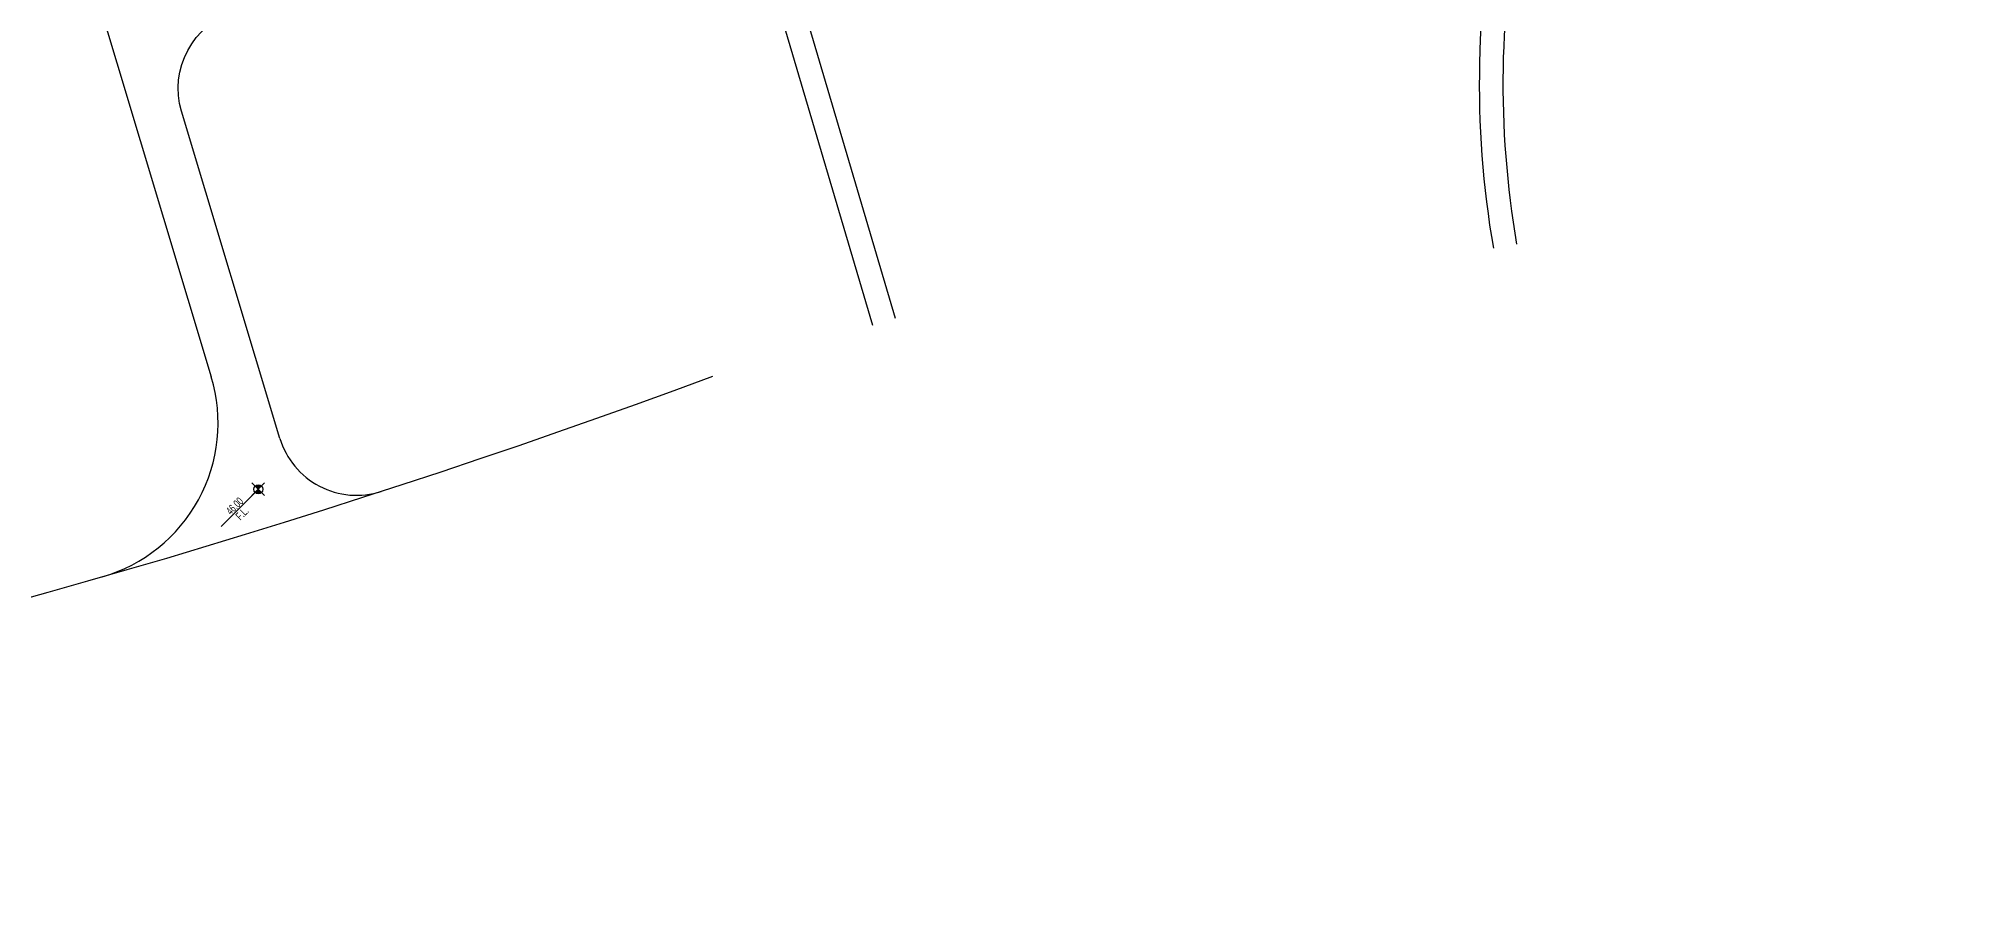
# Model space of a CAD drawing. Extents: x 309418 to 1212698, y 3438380 to 6877191.
# Drawn here: x 606543.7 to 606664.1, y 3438455.8 to 3438509.8 of the extents above; entities that cross this region are included whole.
import ezdxf
from ezdxf.enums import TextEntityAlignment as Align

# ---------------------------------------------------------------- set-up
doc = ezdxf.new("R2010")
doc.units = 0
doc.header["$MEASUREMENT"] = 0
for name, color, linetype in [('CR-GL$0$CR-SW', 4, 'Continuous'), ('DRAFT-LINES', 10, 'Continuous'), ('LA-GNRL-NOTES-Text-03', 240, 'Continuous')]:
    doc.layers.add(name, color=color, linetype=linetype)
doc.layers.add('LA-GRAD-Spot Levels', color=7, linetype='Continuous', true_color=0xa50029)
doc.styles.add('TXT- (3)', font='gh-general font.shx', dxfattribs={"width": 0.7})

# ---------------------------------------------------------------- blocks, each defined once
blk = doc.blocks.new('*U27')
for points in [[(0, -0.00113, -0.414214), (-0.00113, 0), (0, 0)], [(0, 0.00113, -0.414214), (0.00113, 0), (0, 0)]]:
    blk.add_hatch(color=256).paths.add_polyline_path(points)
for p, q in [((-0.01314, 0), (-0.00113, 0)), ((-0.00225, 0), (0.00225, 0)), ((0, 0.00225), (0, -0.00225))]:
    blk.add_line(p, q)
blk.add_circle((0, 0), 0.00113)
at = {"layer": 'LA-GNRL-NOTES-Text-03', "style": 'TXT- (3)', "width": 0.7}
blk.add_attdef('LEVEL', text='', height=0.002, dxfattribs=at).set_placement((-0.00713, -0.00038), align=Align.BOTTOM_CENTER)
blk.add_attdef('TYPE', text='', height=0.002, dxfattribs=at).set_placement((-0.00713, -0.00042), align=Align.TOP_CENTER)

msp = doc.modelspace()

# ---------------------------------------------------------------- linework, layer by layer
at = {"layer": 'CR-GL$0$CR-SW', "ltscale": 8}
msp.add_arc((606398.72518, 3438993.60286), 538.5, 272.8528523, 290.3326516, dxfattribs=at)
at = {"layer": 'DRAFT-LINES'}
for points in [[(606509.06956, 3438765.70212), (606486.14213, 3438747.85204, 0.455266699), (606485.0676, 3438728.27204), (606502.97762, 3438710.86457, -0.434485602), (606502.33026, 3438678.70802, 0.00584193), (606492.39344, 3438669.5874, 0.431893981), (606492.36886, 3438647.74761, 0.067037776), (606512.70804, 3438633.14558, -0.522376042), (606517.00412, 3438597.28768), (606501.59543, 3438583.574, 0.433251531), (606500.91638, 3438557.31863, 0.096911039), (606531.50885, 3438537.02271, -0.225270282), (606544.16201, 3438523.0285), (606554.50771, 3438488.60714)], [(606597.25368, 3438492.27231), (606590.13288, 3438516.40243, -0.414473849), (606593.51752, 3438522.61441, -0.00031489), (606600.32419, 3438524.61182, -0.124389612), (606631.27421, 3438525.76678, -0.415584575), (606635.11589, 3438519.81065, 0.096671423), (606634.60317, 3438496.65976, -0.096671423)], [(606636.08139, 3438496.91442, -0.093663383), (606636.43561, 3438518.80322, -0.425713954), (606642.53153, 3438522.64959, 0.081644049), (606664.09969, 3438520.93909, 0.081644049)], [(606558.79255, 3438484.77344), (606552.65024, 3438505.20962, -0.413906681), (606555.99441, 3438511.43571, -0.001227065), (606582.47839, 3438519.35516, -0.414551944), (606588.69465, 3438515.97641), (606595.81501, 3438491.84776)]]:
    msp.add_lwpolyline(points, format="xyb", dxfattribs=at)
for centre, radius, start, end in [((606544.93093, 3438485.72873), 10, 286.0599414, 16.7287071), ((606563.58094, 3438486.21265), 5, 196.7287071, 287.9994568)]:
    msp.add_arc(centre, radius, start, end, dxfattribs=at)

# ---------------------------------------------------------------- block references
at = {"layer": 'LA-GRAD-Spot Levels', "xscale": 250.0000000000001, "yscale": 250.0000000000001, "zscale": 250.0000000000001, "rotation": 45}
msp.add_blockref('*U27', (606557.44227, 3438481.5913), dxfattribs=at).add_auto_attribs({'LEVEL': '46.00', 'TYPE': 'F.L.'})

doc.saveas('drawing.dxf')
